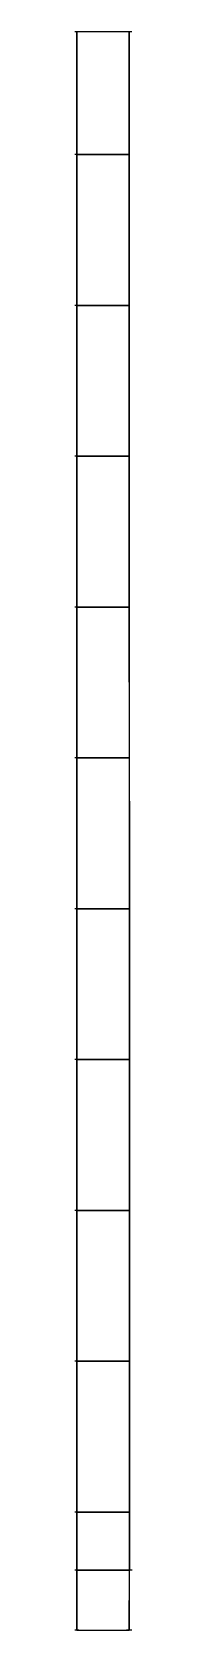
# Model space of a CAD drawing. Header units: centimetres. Extents: x 0.1 to 2.8, y -723.6 to -649.4.
import ezdxf

# ---------------------------------------------------------------- set-up
doc = ezdxf.new("R2010")
doc.units = ezdxf.units.CM
for name, color, linetype in [('deck01', 31, 'Continuous'), ('deck02', 32, 'Continuous'), ('deck03', 33, 'Continuous'), ('deck04', 34, 'Continuous'), ('deck05', 35, 'Continuous'), ('deck06', 36, 'Continuous'), ('deck07', 37, 'Continuous'), ('deck08', 38, 'Continuous'), ('deck09', 39, 'Continuous'), ('deck10', 40, 'Continuous'), ('deck11', 41, 'Continuous'), ('deck12', 42, 'Continuous'), ('dock01', 61, 'Continuous'), ('dock02', 62, 'Continuous'), ('dock03', 63, 'Continuous'), ('dock04', 64, 'Continuous'), ('dock05', 65, 'Continuous'), ('dock06', 66, 'Continuous'), ('dock07', 67, 'Continuous'), ('dock08', 68, 'Continuous'), ('dock09', 69, 'Continuous'), ('dock10', 70, 'Continuous'), ('dock11', 71, 'Continuous'), ('dock12', 72, 'Continuous'), ('P01', 61, 'Continuous'), ('P02', 62, 'Continuous'), ('P03', 63, 'Continuous'), ('P04', 64, 'Continuous'), ('P05', 65, 'Continuous'), ('P06', 66, 'Continuous'), ('P07', 67, 'Continuous'), ('P08', 68, 'Continuous'), ('P09', 169, 'Continuous'), ('P10', 70, 'Continuous'), ('parapet01', 61, 'Continuous'), ('parapet02', 62, 'Continuous'), ('parapet03', 63, 'Continuous'), ('parapet04', 64, 'Continuous'), ('parapet05', 65, 'Continuous'), ('parapet06', 66, 'Continuous'), ('parapet07', 67, 'Continuous'), ('parapet08', 68, 'Continuous'), ('parapet09', 69, 'Continuous'), ('parapet10', 70, 'Continuous'), ('parapet11', 71, 'Continuous'), ('parapet12', 72, 'Continuous'), ('Wireframe', 7, 'Continuous')]:
    doc.layers.add(name, color=color, linetype=linetype)

msp = doc.modelspace()

# ---------------------------------------------------------------- linework, layer by layer
at = {"layer": 'deck01'}
msp.add_3dface([(0.209, -723.573, 442.684), (2.653, -723.573, 442.636), (2.656, -720.798, 442.913), (0.209, -720.798, 442.962)], dxfattribs=at)
at = {"layer": 'deck02'}
msp.add_3dface([(0.209, -720.798, 442.962), (2.656, -720.798, 442.913), (2.656, -718.1, 443.049), (0.211, -718.1, 443.098)], dxfattribs=at)
at = {"layer": 'deck03'}
msp.add_3dface([(0.211, -718.1, 443.098), (2.656, -718.1, 443.049), (2.656, -711.1, 443.402), (0.211, -711.1, 443.451)], dxfattribs=at)
at = {"layer": 'deck04'}
msp.add_3dface([(0.211, -711.1, 443.451), (2.656, -711.1, 443.402), (2.655, -704.1, 443.755), (0.211, -704.1, 443.803)], dxfattribs=at)
at = {"layer": 'deck05'}
msp.add_3dface([(0.211, -704.1, 443.803), (2.655, -704.1, 443.755), (2.655, -697.1, 444.107), (0.211, -697.1, 444.156)], dxfattribs=at)
at = {"layer": 'deck06'}
msp.add_3dface([(0.211, -697.1, 444.156), (2.655, -697.1, 444.107), (2.655, -690.1, 444.46), (0.21, -690.1, 444.509)], dxfattribs=at)
at = {"layer": 'deck07'}
msp.add_3dface([(0.21, -690.1, 444.509), (2.655, -690.1, 444.46), (2.655, -683.1, 444.812), (0.21, -683.1, 444.861)], dxfattribs=at)
at = {"layer": 'deck08'}
msp.add_3dface([(0.21, -683.1, 444.861), (2.655, -683.1, 444.812), (2.654, -676.1, 445.165), (0.21, -676.1, 445.214)], dxfattribs=at)
at = {"layer": 'deck09'}
msp.add_3dface([(0.21, -676.1, 445.214), (2.654, -676.1, 445.165), (2.654, -669.1, 445.518), (0.209, -669.1, 445.566)], dxfattribs=at)
at = {"layer": 'deck10'}
msp.add_3dface([(0.209, -669.1, 445.566), (2.654, -669.1, 445.518), (2.654, -662.1, 445.87), (0.209, -662.1, 445.919)], dxfattribs=at)
at = {"layer": 'deck11'}
msp.add_3dface([(0.209, -662.1, 445.919), (2.654, -662.1, 445.87), (2.654, -655.101, 446.223), (0.209, -655.101, 446.272)], dxfattribs=at)
at = {"layer": 'deck12'}
msp.add_3dface([(0.209, -655.101, 446.272), (2.654, -655.101, 446.223), (2.653, -649.409, 446.51), (0.209, -649.409, 446.558)], dxfattribs=at)
at = {"layer": 'dock01'}
msp.add_3dface([(0.209, -720.798, 442.214), (0.209, -723.573, 441.936), (0.209, -723.573, 442.684), (0.209, -720.798, 442.962)], dxfattribs=at)
at = {"layer": 'dock02'}
msp.add_3dface([(0.211, -718.1, 442.35), (0.209, -720.798, 442.214), (0.209, -720.798, 442.962), (0.211, -718.1, 443.098)], dxfattribs=at)
at = {"layer": 'dock03'}
msp.add_3dface([(0.211, -711.1, 442.702), (0.211, -718.1, 442.35), (0.211, -718.1, 443.098), (0.211, -711.1, 443.451)], dxfattribs=at)
at = {"layer": 'dock04'}
msp.add_3dface([(0.211, -704.1, 443.055), (0.211, -711.1, 442.702), (0.211, -711.1, 443.451), (0.211, -704.1, 443.803)], dxfattribs=at)
at = {"layer": 'dock05'}
msp.add_3dface([(0.211, -697.1, 443.408), (0.211, -704.1, 443.055), (0.211, -704.1, 443.803), (0.211, -697.1, 444.156)], dxfattribs=at)
at = {"layer": 'dock06'}
msp.add_3dface([(0.21, -690.1, 443.76), (0.211, -697.1, 443.408), (0.211, -697.1, 444.156), (0.21, -690.1, 444.509)], dxfattribs=at)
at = {"layer": 'dock07'}
msp.add_3dface([(0.21, -683.1, 444.113), (0.21, -690.1, 443.76), (0.21, -690.1, 444.509), (0.21, -683.1, 444.861)], dxfattribs=at)
at = {"layer": 'dock08'}
msp.add_3dface([(0.21, -676.1, 444.465), (0.21, -683.1, 444.113), (0.21, -683.1, 444.861), (0.21, -676.1, 445.214)], dxfattribs=at)
at = {"layer": 'dock09'}
msp.add_3dface([(0.209, -669.1, 444.818), (0.21, -676.1, 444.465), (0.21, -676.1, 445.214), (0.209, -669.1, 445.566)], dxfattribs=at)
at = {"layer": 'dock10'}
msp.add_3dface([(0.209, -662.1, 445.171), (0.209, -669.1, 444.818), (0.209, -669.1, 445.566), (0.209, -662.1, 445.919)], dxfattribs=at)
at = {"layer": 'dock11'}
msp.add_3dface([(0.209, -655.101, 445.523), (0.209, -662.1, 445.171), (0.209, -662.1, 445.919), (0.209, -655.101, 446.272)], dxfattribs=at)
at = {"layer": 'dock12'}
msp.add_3dface([(0.209, -649.409, 445.81), (0.209, -655.101, 445.523), (0.209, -655.101, 446.272), (0.209, -649.409, 446.558)], dxfattribs=at)
at = {"layer": 'P01'}
msp.add_line((2.653, -718.093, 440.997), (2.656, -718.1, 443.049), dxfattribs=at)
at = {"layer": 'P02'}
msp.add_line((2.653, -711.093, 441.374), (2.656, -711.1, 443.402), dxfattribs=at)
at = {"layer": 'P03'}
msp.add_line((2.653, -704.093, 441.726), (2.655, -704.1, 443.755), dxfattribs=at)
at = {"layer": 'P04'}
msp.add_line((2.653, -697.093, 441.915), (2.655, -697.1, 444.107), dxfattribs=at)
at = {"layer": 'P05'}
msp.add_line((2.653, -690.093, 442.112), (2.655, -690.1, 444.46), dxfattribs=at)
at = {"layer": 'P06'}
msp.add_line((2.653, -683.093, 442.299), (2.655, -683.1, 444.812), dxfattribs=at)
at = {"layer": 'P07'}
msp.add_line((2.653, -676.093, 442.661), (2.654, -676.1, 445.165), dxfattribs=at)
at = {"layer": 'P08'}
msp.add_line((2.653, -669.093, 443.07), (2.654, -669.1, 445.518), dxfattribs=at)
at = {"layer": 'P09'}
msp.add_line((2.653, -662.093, 443.318), (2.654, -662.1, 445.87), dxfattribs=at)
at = {"layer": 'P10'}
msp.add_line((2.653, -655.093, 443.469), (2.654, -655.101, 446.223), dxfattribs=at)
at = {"layer": 'parapet01'}
msp.add_3dface([(2.653, -723.573, 442.636), (2.656, -720.798, 442.913), (2.653, -720.798, 443.216), (2.653, -723.573, 442.938)], dxfattribs=at)
at = {"layer": 'parapet02'}
msp.add_3dface([(2.656, -720.798, 442.913), (2.656, -718.1, 443.049), (2.653, -718.1, 443.352), (2.653, -720.798, 443.216)], dxfattribs=at)
at = {"layer": 'parapet03'}
msp.add_3dface([(2.656, -718.1, 443.049), (2.656, -711.1, 443.402), (2.653, -711.1, 443.705), (2.653, -718.1, 443.352)], dxfattribs=at)
at = {"layer": 'parapet04'}
msp.add_3dface([(2.656, -711.1, 443.402), (2.655, -704.1, 443.755), (2.653, -704.1, 444.057), (2.653, -711.1, 443.705)], dxfattribs=at)
at = {"layer": 'parapet05'}
msp.add_3dface([(2.655, -704.1, 443.755), (2.655, -697.1, 444.107), (2.652, -697.1, 444.41), (2.653, -704.1, 444.057)], dxfattribs=at)
at = {"layer": 'parapet06'}
msp.add_3dface([(2.655, -697.1, 444.107), (2.655, -690.1, 444.46), (2.652, -690.1, 444.762), (2.652, -697.1, 444.41)], dxfattribs=at)
at = {"layer": 'parapet07'}
msp.add_3dface([(2.655, -690.1, 444.46), (2.655, -683.1, 444.812), (2.652, -683.1, 445.115), (2.652, -690.1, 444.762)], dxfattribs=at)
at = {"layer": 'parapet08'}
msp.add_3dface([(2.655, -683.1, 444.812), (2.654, -676.1, 445.165), (2.652, -676.1, 445.468), (2.652, -683.1, 445.115)], dxfattribs=at)
at = {"layer": 'parapet09'}
msp.add_3dface([(2.653, -676.1, 445.165), (2.654, -669.1, 445.518), (2.651, -669.1, 445.82), (2.652, -676.1, 445.468)], dxfattribs=at)
at = {"layer": 'parapet10'}
msp.add_3dface([(2.651, -669.1, 445.82), (2.654, -669.1, 445.518), (2.654, -662.1, 445.87), (2.651, -662.1, 446.173)], dxfattribs=at)
at = {"layer": 'parapet11'}
msp.add_3dface([(2.654, -662.1, 445.87), (2.654, -655.101, 446.223), (2.651, -655.101, 446.525), (2.651, -662.1, 446.173)], dxfattribs=at)
at = {"layer": 'parapet12'}
msp.add_3dface([(2.654, -655.101, 446.223), (2.653, -649.409, 446.51), (2.651, -649.409, 446.812), (2.651, -655.101, 446.525)], dxfattribs=at)
at = {"layer": 'Wireframe'}
for p, q in [((0.298, -649.409, 446.457), (0.119, -649.409, 446.66)), ((0.209, -649.409, 446.558), (0.209, -649.409, 445.81)), ((2.778, -649.409, 446.407), (2.528, -649.409, 446.612)), ((2.653, -649.409, 446.51), (2.651, -649.409, 446.812)), ((2.653, -649.409, 446.51), (2.656, -720.798, 442.913)), ((0.298, -655.101, 446.17), (0.119, -655.101, 446.373)), ((0.209, -655.101, 446.272), (0.209, -655.101, 445.523)), ((2.654, -655.101, 446.223), (2.651, -655.101, 446.525)), ((0.299, -662.1, 445.817), (0.12, -662.1, 446.021)), ((0.209, -662.1, 445.919), (0.209, -662.1, 445.171)), ((2.654, -662.1, 445.87), (2.651, -662.1, 446.173)), ((0.299, -669.1, 445.465), (0.12, -669.1, 445.668)), ((0.209, -669.1, 445.566), (0.209, -669.1, 444.818)), ((2.654, -669.1, 445.518), (2.651, -669.1, 445.82)), ((0.299, -676.1, 445.112), (0.12, -676.1, 445.316)), ((0.21, -676.1, 445.214), (0.21, -676.1, 444.465)), ((2.654, -676.1, 445.165), (2.652, -676.1, 445.468)), ((0.3, -683.1, 444.759), (0.12, -683.1, 444.963)), ((0.21, -683.1, 444.861), (0.21, -683.1, 444.113)), ((2.655, -683.1, 444.812), (2.652, -683.1, 445.115)), ((0.3, -690.1, 444.407), (0.121, -690.1, 444.61)), ((0.21, -690.1, 444.509), (0.21, -690.1, 443.76)), ((2.655, -690.1, 444.46), (2.652, -690.1, 444.762)), ((0.3, -697.1, 444.054), (0.121, -697.1, 444.258)), ((0.211, -697.1, 444.156), (0.211, -697.1, 443.408)), ((2.655, -697.1, 444.107), (2.652, -697.1, 444.41)), ((0.3, -704.1, 443.702), (0.121, -704.1, 443.905)), ((0.211, -704.1, 443.803), (0.211, -704.1, 443.055)), ((2.655, -704.1, 443.755), (2.653, -704.1, 444.057)), ((0.301, -711.1, 443.349), (0.122, -711.1, 443.553)), ((0.211, -711.1, 443.451), (0.211, -711.1, 442.702)), ((2.656, -711.1, 443.402), (2.653, -711.1, 443.705)), ((0.301, -718.1, 442.996), (0.122, -718.1, 443.2)), ((0.211, -718.1, 443.098), (0.211, -718.1, 442.35)), ((2.656, -718.1, 443.049), (2.653, -718.1, 443.352)), ((0.298, -720.798, 442.861), (0.12, -720.798, 443.064)), ((0.209, -720.798, 442.962), (0.209, -720.798, 442.214)), ((2.784, -720.798, 442.811), (2.528, -720.798, 443.016)), ((2.653, -723.573, 442.636), (2.656, -720.798, 442.913)), ((2.656, -720.798, 442.913), (2.653, -720.798, 443.216)), ((0.298, -723.573, 442.583), (0.12, -723.573, 442.786)), ((0.209, -723.573, 442.684), (0.209, -723.573, 441.936)), ((2.778, -723.573, 442.533), (2.528, -723.573, 442.738)), ((2.653, -723.573, 442.636), (2.653, -723.573, 442.938))]:
    msp.add_line(p, q, dxfattribs=at)

doc.saveas('drawing.dxf')
